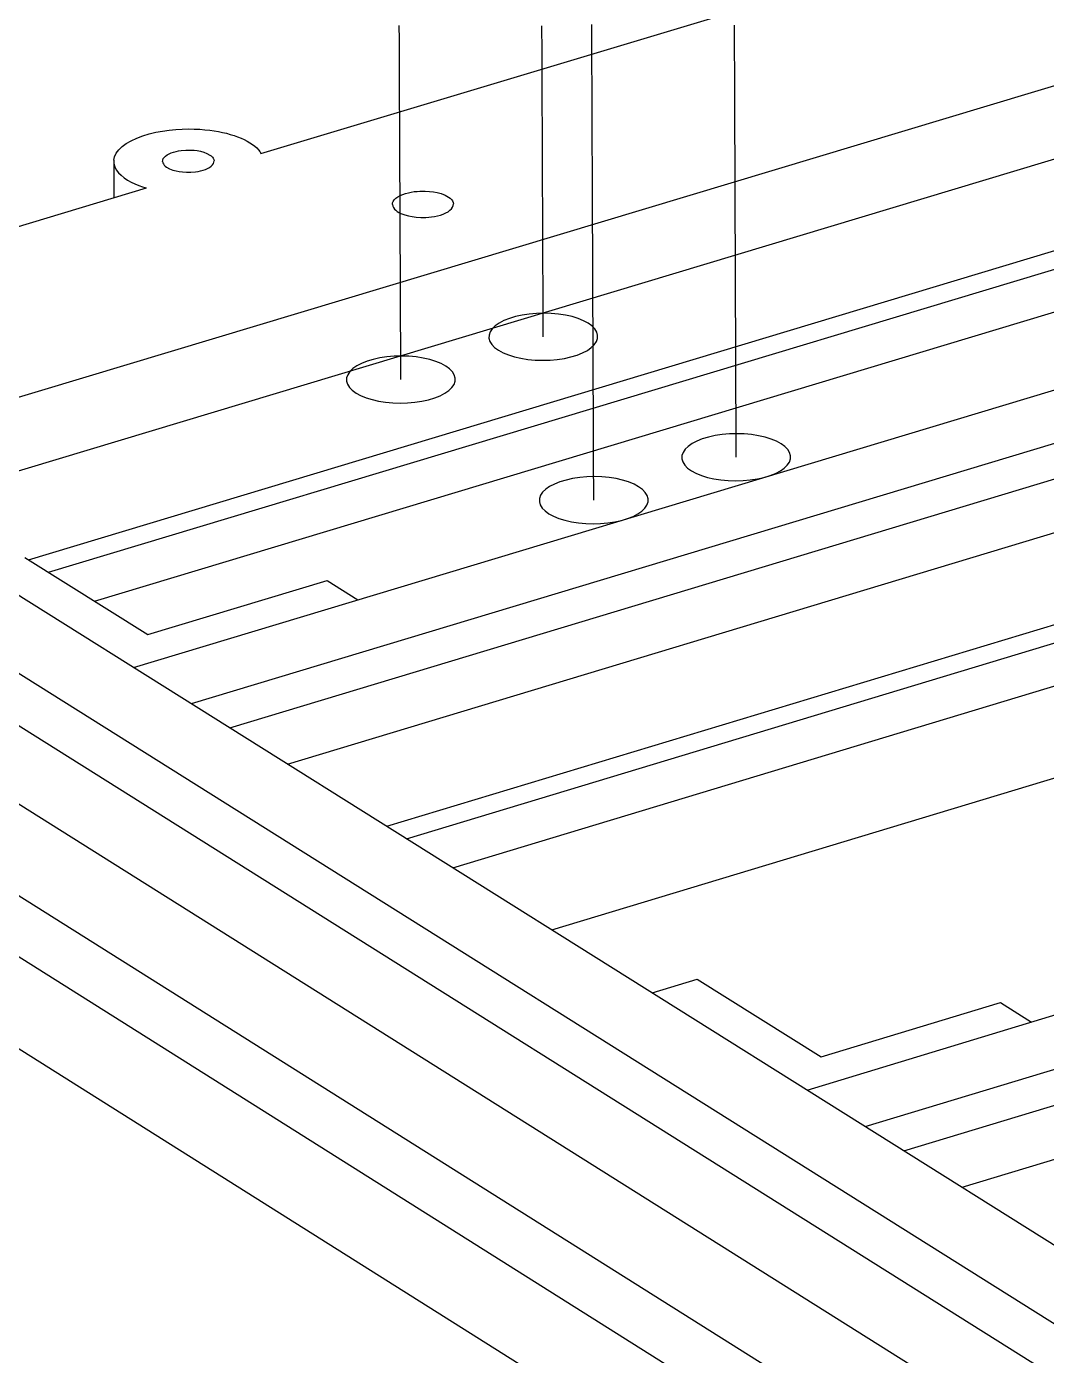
# Model space of a CAD drawing. Header units: millimetres. Extents: x -320 to 323, y -425 to 415.
# Drawn here: x -219.4 to -144.7, y -284.5 to -187.2 of the extents above; entities that cross this region are included whole.
import ezdxf

# ---------------------------------------------------------------- set-up
doc = ezdxf.new("R2010")
doc.units = ezdxf.units.MM
doc.layers.add('SKETCH', color=5, linetype='Continuous')
doc.layers.add('VISIBLE', color=7, linetype='Continuous')

msp = doc.modelspace()

# ---------------------------------------------------------------- linework, layer by layer
at = {"layer": 'SKETCH', "flags": 128}
for points in [[(-191.952, -213.008), (-191.952, -212.798), (-191.953, -212.587), (-191.954, -212.376), (-191.955, -212.165), (-191.956, -211.955), (-191.957, -211.744), (-191.958, -211.533), (-191.959, -211.322), (-191.96, -211.111), (-191.961, -210.901), (-191.962, -210.69), (-191.963, -210.479), (-191.964, -210.268), (-191.965, -210.058), (-191.966, -209.847), (-191.967, -209.636), (-191.968, -209.425), (-191.969, -209.215), (-191.97, -209.004), (-191.97, -208.793), (-191.971, -208.582), (-191.972, -208.371), (-191.973, -208.161), (-191.974, -207.95), (-191.975, -207.739), (-191.976, -207.528), (-191.977, -207.317), (-191.978, -207.107), (-191.979, -206.896), (-191.98, -206.685), (-191.981, -206.474), (-191.982, -206.263), (-191.983, -206.053), (-191.984, -205.842), (-191.985, -205.631), (-191.986, -205.42), (-191.987, -205.209), (-191.988, -204.999), (-191.988, -204.788), (-191.989, -204.577), (-191.99, -204.366), (-191.991, -204.155), (-191.992, -203.944), (-191.993, -203.734), (-191.994, -203.523), (-191.995, -203.312), (-191.996, -203.101), (-191.997, -202.89), (-191.998, -202.679), (-191.999, -202.469), (-192, -202.258), (-192.001, -202.047), (-192.002, -201.836), (-192.003, -201.625), (-192.004, -201.414), (-192.005, -201.203), (-192.006, -200.993), (-192.007, -200.782), (-192.007, -200.571), (-192.008, -200.36), (-192.009, -200.149), (-192.01, -199.938), (-192.011, -199.727), (-192.012, -199.516), (-192.013, -199.306), (-192.014, -199.095), (-192.015, -198.884), (-192.016, -198.673), (-192.017, -198.462), (-192.018, -198.251), (-192.019, -198.04), (-192.02, -197.829), (-192.021, -197.618), (-192.022, -197.408), (-192.023, -197.197), (-192.024, -196.986), (-192.025, -196.775), (-192.025, -196.564), (-192.026, -196.353), (-192.027, -196.142), (-192.028, -195.931), (-192.029, -195.72), (-192.03, -195.509), (-192.031, -195.299), (-192.032, -195.088), (-192.033, -194.877), (-192.034, -194.666), (-192.035, -194.455), (-192.036, -194.244), (-192.037, -194.033), (-192.038, -193.822), (-192.039, -193.611), (-192.04, -193.4), (-192.041, -193.189), (-192.042, -192.978), (-192.043, -192.767), (-192.044, -192.556), (-192.044, -192.345), (-192.045, -192.135), (-192.046, -191.924), (-192.047, -191.713), (-192.048, -191.502), (-192.049, -191.291), (-192.05, -191.08), (-192.051, -190.869), (-192.052, -190.658), (-192.053, -190.447), (-192.054, -190.236), (-192.055, -190.025), (-192.056, -189.814), (-192.057, -189.603), (-192.058, -189.392), (-192.059, -189.181), (-192.06, -188.97), (-192.061, -188.759), (-192.062, -188.548), (-192.062, -188.337), (-192.063, -188.126), (-192.064, -187.915), (-192.065, -187.704), (-192.066, -187.493), (-192.067, -187.282), (-192.068, -187.071)], [(-181.519, -209.87), (-181.52, -209.659), (-181.521, -209.448), (-181.522, -209.238), (-181.523, -209.027), (-181.523, -208.816), (-181.524, -208.605), (-181.525, -208.395), (-181.526, -208.184), (-181.527, -207.973), (-181.528, -207.763), (-181.529, -207.552), (-181.53, -207.341), (-181.531, -207.131), (-181.532, -206.92), (-181.532, -206.709), (-181.533, -206.498), (-181.534, -206.288), (-181.535, -206.077), (-181.536, -205.866), (-181.537, -205.655), (-181.538, -205.445), (-181.539, -205.234), (-181.54, -205.023), (-181.54, -204.813), (-181.541, -204.602), (-181.542, -204.391), (-181.543, -204.18), (-181.544, -203.97), (-181.545, -203.759), (-181.546, -203.548), (-181.547, -203.337), (-181.548, -203.127), (-181.549, -202.916), (-181.549, -202.705), (-181.55, -202.494), (-181.551, -202.284), (-181.552, -202.073), (-181.553, -201.862), (-181.554, -201.651), (-181.555, -201.44), (-181.556, -201.23), (-181.557, -201.019), (-181.557, -200.808), (-181.558, -200.597), (-181.559, -200.387), (-181.56, -200.176), (-181.561, -199.965), (-181.562, -199.754), (-181.563, -199.543), (-181.564, -199.333), (-181.565, -199.122), (-181.566, -198.911), (-181.566, -198.7), (-181.567, -198.489), (-181.568, -198.279), (-181.569, -198.068), (-181.57, -197.857), (-181.571, -197.646), (-181.572, -197.435), (-181.573, -197.225), (-181.574, -197.014), (-181.575, -196.803), (-181.575, -196.592), (-181.576, -196.381), (-181.577, -196.17), (-181.578, -195.96), (-181.579, -195.749), (-181.58, -195.538), (-181.581, -195.327), (-181.582, -195.116), (-181.583, -194.905), (-181.583, -194.695), (-181.584, -194.484), (-181.585, -194.273), (-181.586, -194.062), (-181.587, -193.851), (-181.588, -193.64), (-181.589, -193.43), (-181.59, -193.219), (-181.591, -193.008), (-181.592, -192.797), (-181.592, -192.586), (-181.593, -192.375), (-181.594, -192.164), (-181.595, -191.954), (-181.596, -191.743), (-181.597, -191.532), (-181.598, -191.321), (-181.599, -191.11), (-181.6, -190.899), (-181.601, -190.688), (-181.601, -190.477), (-181.602, -190.267), (-181.603, -190.056), (-181.604, -189.845), (-181.605, -189.634), (-181.606, -189.423), (-181.607, -189.212), (-181.608, -189.001), (-181.609, -188.79), (-181.61, -188.579), (-181.61, -188.369), (-181.611, -188.158), (-181.612, -187.947), (-181.613, -187.736), (-181.614, -187.525), (-181.615, -187.314), (-181.616, -187.103)], [(-177.819, -221.843), (-177.819, -221.632), (-177.82, -221.421), (-177.821, -221.21), (-177.822, -220.999), (-177.823, -220.788), (-177.824, -220.578), (-177.825, -220.367), (-177.826, -220.156), (-177.826, -219.945), (-177.827, -219.734), (-177.828, -219.523), (-177.829, -219.312), (-177.83, -219.101), (-177.831, -218.89), (-177.832, -218.679), (-177.833, -218.468), (-177.834, -218.257), (-177.834, -218.047), (-177.835, -217.836), (-177.836, -217.625), (-177.837, -217.414), (-177.838, -217.203), (-177.839, -216.992), (-177.84, -216.781), (-177.841, -216.57), (-177.841, -216.359), (-177.842, -216.148), (-177.843, -215.937), (-177.844, -215.726), (-177.845, -215.515), (-177.846, -215.304), (-177.847, -215.093), (-177.848, -214.882), (-177.848, -214.671), (-177.849, -214.46), (-177.85, -214.249), (-177.851, -214.038), (-177.852, -213.827), (-177.853, -213.616), (-177.854, -213.406), (-177.855, -213.195), (-177.855, -212.984), (-177.856, -212.773), (-177.857, -212.562), (-177.858, -212.351), (-177.859, -212.14), (-177.86, -211.929), (-177.861, -211.718), (-177.862, -211.507), (-177.863, -211.296), (-177.863, -211.085), (-177.864, -210.874), (-177.865, -210.663), (-177.866, -210.452), (-177.867, -210.241), (-177.868, -210.03), (-177.869, -209.819), (-177.87, -209.608), (-177.87, -209.397), (-177.871, -209.186), (-177.872, -208.975), (-177.873, -208.763), (-177.874, -208.552), (-177.875, -208.341), (-177.876, -208.13), (-177.877, -207.919), (-177.877, -207.708), (-177.878, -207.497), (-177.879, -207.286), (-177.88, -207.075), (-177.881, -206.864), (-177.882, -206.653), (-177.883, -206.442), (-177.884, -206.231), (-177.885, -206.02), (-177.885, -205.809), (-177.886, -205.598), (-177.887, -205.387), (-177.888, -205.176), (-177.889, -204.965), (-177.89, -204.754), (-177.891, -204.543), (-177.892, -204.332), (-177.892, -204.12), (-177.893, -203.909), (-177.894, -203.698), (-177.895, -203.487), (-177.896, -203.276), (-177.897, -203.065), (-177.898, -202.854), (-177.899, -202.643), (-177.899, -202.432), (-177.9, -202.221), (-177.901, -202.01), (-177.902, -201.799), (-177.903, -201.587), (-177.904, -201.376), (-177.905, -201.165), (-177.906, -200.954), (-177.906, -200.743), (-177.907, -200.532), (-177.908, -200.321), (-177.909, -200.11), (-177.91, -199.899), (-177.911, -199.688), (-177.912, -199.476), (-177.913, -199.265), (-177.914, -199.054), (-177.914, -198.843), (-177.915, -198.632), (-177.916, -198.421), (-177.917, -198.21), (-177.918, -197.999), (-177.919, -197.787), (-177.92, -197.576), (-177.921, -197.365), (-177.921, -197.154), (-177.922, -196.943), (-177.923, -196.732), (-177.924, -196.521), (-177.925, -196.309), (-177.926, -196.098), (-177.927, -195.887), (-177.928, -195.676), (-177.928, -195.465), (-177.929, -195.254), (-177.93, -195.043), (-177.931, -194.831), (-177.932, -194.62), (-177.933, -194.409), (-177.934, -194.198), (-177.935, -193.987), (-177.936, -193.776), (-177.936, -193.564), (-177.937, -193.353), (-177.938, -193.142), (-177.939, -192.931), (-177.94, -192.72), (-177.941, -192.508), (-177.942, -192.297), (-177.943, -192.086), (-177.943, -191.875), (-177.944, -191.664), (-177.945, -191.453), (-177.946, -191.241), (-177.947, -191.03), (-177.948, -190.819), (-177.949, -190.608), (-177.95, -190.397), (-177.95, -190.185), (-177.951, -189.974), (-177.952, -189.763), (-177.953, -189.552), (-177.954, -189.34), (-177.955, -189.129), (-177.956, -188.918), (-177.957, -188.707), (-177.958, -188.496), (-177.958, -188.284), (-177.959, -188.073), (-177.96, -187.862), (-177.961, -187.651), (-177.962, -187.439), (-177.963, -187.228), (-177.964, -187.017)], [(-167.381, -218.699), (-167.382, -218.488), (-167.383, -218.277), (-167.383, -218.066), (-167.384, -217.855), (-167.385, -217.644), (-167.386, -217.433), (-167.387, -217.223), (-167.388, -217.012), (-167.388, -216.801), (-167.389, -216.59), (-167.39, -216.379), (-167.391, -216.168), (-167.392, -215.957), (-167.393, -215.747), (-167.393, -215.536), (-167.394, -215.325), (-167.395, -215.114), (-167.396, -214.903), (-167.397, -214.692), (-167.398, -214.481), (-167.398, -214.27), (-167.399, -214.06), (-167.4, -213.849), (-167.401, -213.638), (-167.402, -213.427), (-167.403, -213.216), (-167.403, -213.005), (-167.404, -212.794), (-167.405, -212.583), (-167.406, -212.372), (-167.407, -212.161), (-167.407, -211.951), (-167.408, -211.74), (-167.409, -211.529), (-167.41, -211.318), (-167.411, -211.107), (-167.412, -210.896), (-167.412, -210.685), (-167.413, -210.474), (-167.414, -210.263), (-167.415, -210.052), (-167.416, -209.841), (-167.417, -209.63), (-167.417, -209.42), (-167.418, -209.209), (-167.419, -208.998), (-167.42, -208.787), (-167.421, -208.576), (-167.422, -208.365), (-167.422, -208.154), (-167.423, -207.943), (-167.424, -207.732), (-167.425, -207.521), (-167.426, -207.31), (-167.426, -207.099), (-167.427, -206.888), (-167.428, -206.677), (-167.429, -206.466), (-167.43, -206.255), (-167.431, -206.044), (-167.431, -205.833), (-167.432, -205.622), (-167.433, -205.411), (-167.434, -205.2), (-167.435, -204.989), (-167.436, -204.779), (-167.436, -204.568), (-167.437, -204.357), (-167.438, -204.146), (-167.439, -203.935), (-167.44, -203.724), (-167.441, -203.513), (-167.441, -203.302), (-167.442, -203.091), (-167.443, -202.88), (-167.444, -202.669), (-167.445, -202.458), (-167.446, -202.247), (-167.446, -202.036), (-167.447, -201.825), (-167.448, -201.614), (-167.449, -201.403), (-167.45, -201.192), (-167.45, -200.981), (-167.451, -200.77), (-167.452, -200.559), (-167.453, -200.348), (-167.454, -200.136), (-167.455, -199.925), (-167.455, -199.714), (-167.456, -199.503), (-167.457, -199.292), (-167.458, -199.081), (-167.459, -198.87), (-167.46, -198.659), (-167.46, -198.448), (-167.461, -198.237), (-167.462, -198.026), (-167.463, -197.815), (-167.464, -197.604), (-167.465, -197.393), (-167.465, -197.182), (-167.466, -196.971), (-167.467, -196.76), (-167.468, -196.549), (-167.469, -196.338), (-167.47, -196.127), (-167.47, -195.916), (-167.471, -195.705), (-167.472, -195.493), (-167.473, -195.282), (-167.474, -195.071), (-167.475, -194.86), (-167.475, -194.649), (-167.476, -194.438), (-167.477, -194.227), (-167.478, -194.016), (-167.479, -193.805), (-167.479, -193.594), (-167.48, -193.383), (-167.481, -193.172), (-167.482, -192.96), (-167.483, -192.749), (-167.484, -192.538), (-167.484, -192.327), (-167.485, -192.116), (-167.486, -191.905), (-167.487, -191.694), (-167.488, -191.483), (-167.489, -191.272), (-167.489, -191.061), (-167.49, -190.849), (-167.491, -190.638), (-167.492, -190.427), (-167.493, -190.216), (-167.494, -190.005), (-167.494, -189.794), (-167.495, -189.583), (-167.496, -189.372), (-167.497, -189.16), (-167.498, -188.949), (-167.499, -188.738), (-167.499, -188.527), (-167.5, -188.316), (-167.501, -188.105), (-167.502, -187.894), (-167.503, -187.682), (-167.503, -187.471), (-167.504, -187.26), (-167.505, -187.049)], [(-178.235, -208.882), (-178.573, -208.699), (-178.966, -208.538), (-179.407, -208.401), (-179.887, -208.292), (-180.397, -208.213), (-180.929, -208.164), (-181.471, -208.147), (-182.014, -208.162), (-182.548, -208.209), (-183.063, -208.287), (-183.549, -208.394), (-183.997, -208.529), (-184.4, -208.689), (-184.748, -208.871), (-185.036, -209.071), (-185.259, -209.287), (-185.413, -209.513), (-185.493, -209.746), (-185.5, -209.981), (-185.432, -210.214), (-185.292, -210.44), (-185.081, -210.657), (-184.804, -210.858), (-184.466, -211.041), (-184.073, -211.202), (-183.632, -211.339), (-183.152, -211.448), (-182.641, -211.527), (-182.109, -211.576), (-181.567, -211.593), (-181.023, -211.578), (-180.489, -211.531), (-179.974, -211.453), (-179.488, -211.345), (-179.04, -211.21), (-178.638, -211.051), (-178.289, -210.869), (-178.001, -210.668), (-177.778, -210.453), (-177.625, -210.227), (-177.545, -209.994), (-177.538, -209.759), (-177.606, -209.526), (-177.746, -209.299), (-177.957, -209.083), (-178.235, -208.882)], [(-188.665, -212.02), (-189.003, -211.836), (-189.396, -211.675), (-189.837, -211.539), (-190.317, -211.43), (-190.828, -211.35), (-191.359, -211.302), (-191.902, -211.285), (-192.445, -211.3), (-192.979, -211.347), (-193.494, -211.425), (-193.981, -211.532), (-194.429, -211.667), (-194.832, -211.827), (-195.181, -212.009), (-195.469, -212.209), (-195.692, -212.425), (-195.846, -212.651), (-195.927, -212.884), (-195.934, -213.119), (-195.867, -213.353), (-195.726, -213.579), (-195.516, -213.796), (-195.239, -213.997), (-194.901, -214.18), (-194.507, -214.342), (-194.067, -214.478), (-193.586, -214.587), (-193.076, -214.667), (-192.544, -214.716), (-192.001, -214.733), (-191.458, -214.717), (-190.923, -214.67), (-190.408, -214.592), (-189.922, -214.485), (-189.473, -214.35), (-189.07, -214.19), (-188.722, -214.008), (-188.433, -213.807), (-188.21, -213.592), (-188.057, -213.365), (-187.976, -213.132), (-187.969, -212.897), (-188.037, -212.664), (-188.177, -212.437), (-188.388, -212.221), (-188.665, -212.02)], [(-164.095, -217.709), (-164.434, -217.525), (-164.828, -217.364), (-165.269, -217.227), (-165.75, -217.118), (-166.261, -217.039), (-166.793, -216.99), (-167.336, -216.973), (-167.879, -216.988), (-168.414, -217.035), (-168.929, -217.113), (-169.415, -217.221), (-169.864, -217.356), (-170.266, -217.516), (-170.615, -217.698), (-170.903, -217.899), (-171.126, -218.114), (-171.279, -218.341), (-171.359, -218.574), (-171.365, -218.81), (-171.297, -219.043), (-171.157, -219.27), (-170.945, -219.487), (-170.668, -219.689), (-170.329, -219.872), (-169.935, -220.034), (-169.494, -220.17), (-169.013, -220.279), (-168.502, -220.359), (-167.969, -220.408), (-167.426, -220.425), (-166.883, -220.41), (-166.348, -220.363), (-165.833, -220.285), (-165.346, -220.177), (-164.897, -220.042), (-164.495, -219.882), (-164.147, -219.699), (-163.858, -219.499), (-163.636, -219.283), (-163.483, -219.056), (-163.403, -218.823), (-163.397, -218.587), (-163.465, -218.354), (-163.606, -218.127), (-163.817, -217.91), (-164.095, -217.709)], [(-174.53, -220.852), (-174.869, -220.669), (-175.263, -220.507), (-175.704, -220.371), (-176.185, -220.262), (-176.696, -220.182), (-177.228, -220.133), (-177.771, -220.116), (-178.315, -220.131), (-178.85, -220.178), (-179.365, -220.256), (-179.852, -220.364), (-180.301, -220.499), (-180.703, -220.659), (-181.052, -220.842), (-181.341, -221.043), (-181.564, -221.258), (-181.717, -221.485), (-181.798, -221.719), (-181.804, -221.954), (-181.737, -222.188), (-181.596, -222.415), (-181.385, -222.632), (-181.107, -222.834), (-180.769, -223.017), (-180.375, -223.179), (-179.933, -223.316), (-179.453, -223.425), (-178.941, -223.505), (-178.409, -223.553), (-177.866, -223.57), (-177.322, -223.555), (-176.787, -223.508), (-176.271, -223.43), (-175.785, -223.322), (-175.336, -223.187), (-174.933, -223.027), (-174.584, -222.844), (-174.296, -222.643), (-174.073, -222.428), (-173.92, -222.201), (-173.839, -221.967), (-173.833, -221.732), (-173.901, -221.498), (-174.042, -221.271), (-174.253, -221.054), (-174.53, -220.852)]]:
    msp.add_lwpolyline(points, dxfattribs=at)
at = {"layer": 'VISIBLE'}
for p, q in [((-229.79, -222.633), (-44.793, -166.988)), ((-229.819, -217.248), (-82.65, -173.006)), ((-219.243, -226.199), (-44.786, -173.687)), ((-217.78, -227.117), (-44.785, -175.037)), ((-202.207, -196.452), (-137.031, -176.884)), ((-214.405, -229.233), (-44.782, -178.152)), ((-211.534, -234.085), (-44.776, -183.836)), ((-207.305, -236.738), (-44.772, -187.743)), ((-305.576, -190.286), (-44.597, -354.259)), ((-204.484, -238.508), (-44.769, -190.349)), ((-278.006, -192.387), (-46.922, -337.346)), ((-284.157, -194.229), (-49.674, -341.407)), ((-200.25, -241.163), (-44.765, -194.26)), ((-288.259, -195.457), (-53.809, -342.674)), ((-212.075, -195.722), (-211.716, -195.513)), ((-211.716, -195.513), (-211.31, -195.324)), ((-211.31, -195.324), (-210.869, -195.158)), ((-210.869, -195.158), (-210.401, -195.016)), ((-210.401, -195.016), (-209.916, -194.899)), ((-209.916, -194.899), (-209.423, -194.807)), ((-209.423, -194.807), (-208.931, -194.737)), ((-208.931, -194.737), (-208.448, -194.69)), ((-208.448, -194.69), (-207.978, -194.662)), ((-207.978, -194.662), (-207.526, -194.652)), ((-207.526, -194.652), (-207.096, -194.658)), ((-207.096, -194.658), (-206.69, -194.677)), ((-206.69, -194.677), (-206.309, -194.707)), ((-206.309, -194.707), (-205.953, -194.746)), ((-205.953, -194.746), (-205.623, -194.793)), ((-205.623, -194.793), (-205.322, -194.844)), ((-205.322, -194.844), (-205.024, -194.904)), ((-205.024, -194.904), (-204.733, -194.973)), ((-204.733, -194.973), (-204.449, -195.05)), ((-204.733, -194.973), (-204.449, -195.05)), ((-204.449, -195.05), (-204.175, -195.135)), ((-204.175, -195.135), (-203.912, -195.228)), ((-203.912, -195.228), (-203.663, -195.328)), ((-203.663, -195.328), (-203.428, -195.435)), ((-203.428, -195.435), (-203.209, -195.548)), ((-203.209, -195.548), (-203.008, -195.667)), ((-212.932, -196.685), (-212.813, -196.434)), ((-212.932, -196.685), (-212.813, -196.434)), ((-212.813, -196.434), (-212.629, -196.187)), ((-212.629, -196.187), (-212.382, -195.948)), ((-212.629, -196.187), (-212.382, -195.948)), ((-212.382, -195.948), (-212.075, -195.722)), ((-212.382, -195.948), (-212.075, -195.722)), ((-209.201, -196.64), (-209.08, -196.553)), ((-209.08, -196.553), (-208.938, -196.474)), ((-208.938, -196.474), (-208.779, -196.405)), ((-208.779, -196.405), (-208.607, -196.346)), ((-208.607, -196.346), (-208.428, -196.297)), ((-208.428, -196.297), (-208.245, -196.259)), ((-208.245, -196.259), (-208.063, -196.231)), ((-208.063, -196.231), (-207.711, -196.2)), ((-207.711, -196.2), (-207.391, -196.197)), ((-207.391, -196.197), (-207.11, -196.214)), ((-207.11, -196.214), (-206.87, -196.244)), ((-206.87, -196.244), (-206.641, -196.287)), ((-206.641, -196.287), (-206.401, -196.352)), ((-206.401, -196.352), (-206.161, -196.442)), ((-206.161, -196.442), (-205.94, -196.563)), ((-205.94, -196.563), (-205.844, -196.635)), ((-203.008, -195.667), (-202.825, -195.791)), ((-202.825, -195.791), (-202.662, -195.918)), ((-202.662, -195.918), (-202.518, -196.049)), ((-202.662, -195.918), (-202.518, -196.049)), ((-202.518, -196.049), (-202.394, -196.182)), ((-202.518, -196.049), (-202.394, -196.182)), ((-202.394, -196.182), (-202.291, -196.317)), ((-202.394, -196.182), (-202.291, -196.317)), ((-202.291, -196.317), (-202.207, -196.452)), ((-202.291, -196.317), (-202.207, -196.452)), ((-202.207, -196.452), (-202.207, -196.452)), ((-305.528, -196.998), (-44.59, -361.061)), ((-212.987, -196.936), (-212.932, -196.685)), ((-212.987, -196.936), (-212.932, -196.685)), ((-212.987, -196.936), (-212.974, -199.684)), ((-212.987, -196.936), (-212.981, -197.182)), ((-212.981, -197.182), (-212.918, -197.419)), ((-212.918, -197.419), (-212.804, -197.644)), ((-209.415, -197.029), (-209.405, -196.93)), ((-209.415, -197.029), (-209.415, -197.029)), ((-209.415, -197.029), (-209.399, -197.126)), ((-209.405, -196.93), (-209.365, -196.83)), ((-209.399, -197.126), (-209.357, -197.218)), ((-209.365, -196.83), (-209.297, -196.733)), ((-209.357, -197.218), (-209.294, -197.305)), ((-209.297, -196.733), (-209.201, -196.64)), ((-209.294, -197.305), (-209.212, -197.384)), ((-209.212, -197.384), (-209.116, -197.456)), ((-209.116, -197.456), (-208.895, -197.577)), ((-206.277, -197.614), (-206.117, -197.545)), ((-206.277, -197.614), (-206.117, -197.545)), ((-206.117, -197.545), (-205.975, -197.467)), ((-206.117, -197.545), (-205.975, -197.467)), ((-205.975, -197.467), (-205.855, -197.38)), ((-205.975, -197.467), (-205.855, -197.38)), ((-205.855, -197.38), (-205.759, -197.286)), ((-205.855, -197.38), (-205.759, -197.286)), ((-205.844, -196.635), (-205.762, -196.715)), ((-205.762, -196.715), (-205.699, -196.801)), ((-205.759, -197.286), (-205.691, -197.189)), ((-205.759, -197.286), (-205.691, -197.189)), ((-205.699, -196.801), (-205.657, -196.893)), ((-205.691, -197.189), (-205.651, -197.089)), ((-205.691, -197.189), (-205.651, -197.089)), ((-205.657, -196.893), (-205.641, -196.99)), ((-205.651, -197.089), (-205.641, -196.99)), ((-205.651, -197.089), (-205.641, -196.99)), ((-205.641, -196.99), (-205.641, -196.99)), ((-212.804, -197.644), (-212.647, -197.856)), ((-212.647, -197.856), (-212.453, -198.051)), ((-212.453, -198.051), (-212.229, -198.231)), ((-212.229, -198.231), (-211.983, -198.393)), ((-211.983, -198.393), (-211.72, -198.54)), ((-208.895, -197.577), (-208.655, -197.667)), ((-208.655, -197.667), (-208.415, -197.732)), ((-208.415, -197.732), (-208.186, -197.776)), ((-208.186, -197.776), (-207.946, -197.806)), ((-207.946, -197.806), (-207.665, -197.823)), ((-207.665, -197.823), (-207.344, -197.82)), ((-207.344, -197.82), (-206.993, -197.789)), ((-206.993, -197.789), (-206.811, -197.76)), ((-206.811, -197.76), (-206.628, -197.722)), ((-206.628, -197.722), (-206.448, -197.673)), ((-206.448, -197.673), (-206.277, -197.614)), ((-221.873, -202.356), (-210.601, -198.972)), ((-211.72, -198.54), (-211.446, -198.67)), ((-211.446, -198.67), (-211.165, -198.784)), ((-211.165, -198.784), (-210.883, -198.885)), ((-210.883, -198.885), (-210.601, -198.972)), ((-210.601, -198.972), (-210.601, -198.972)), ((-192.009, -199.536), (-191.82, -199.454)), ((-191.82, -199.454), (-191.617, -199.384)), ((-191.617, -199.384), (-191.405, -199.326)), ((-191.405, -199.326), (-191.188, -199.281)), ((-191.188, -199.281), (-190.972, -199.247)), ((-190.972, -199.247), (-190.761, -199.224)), ((-190.761, -199.224), (-190.556, -199.211)), ((-190.556, -199.211), (-190.177, -199.207)), ((-190.177, -199.207), (-189.844, -199.227)), ((-189.844, -199.227), (-189.559, -199.263)), ((-189.559, -199.263), (-189.288, -199.314)), ((-189.288, -199.314), (-189.003, -199.391)), ((-189.003, -199.391), (-188.719, -199.498)), ((-188.719, -199.498), (-188.584, -199.565)), ((-192.573, -200.193), (-192.56, -200.076)), ((-192.573, -200.193), (-192.573, -200.194)), ((-192.573, -200.193), (-192.553, -200.308)), ((-192.56, -200.076), (-192.514, -199.958)), ((-192.553, -200.308), (-192.504, -200.418)), ((-192.514, -199.958), (-192.433, -199.842)), ((-192.504, -200.418), (-192.428, -200.52)), ((-192.433, -199.842), (-192.32, -199.732)), ((-192.32, -199.732), (-192.177, -199.629)), ((-192.177, -199.629), (-192.009, -199.536)), ((-188.584, -199.565), (-188.457, -199.641)), ((-188.457, -199.641), (-188.343, -199.726)), ((-188.343, -199.726), (-188.246, -199.821)), ((-188.246, -199.821), (-188.171, -199.923)), ((-188.241, -200.499), (-188.16, -200.383)), ((-188.241, -200.499), (-188.16, -200.383)), ((-188.171, -199.923), (-188.121, -200.033)), ((-188.16, -200.383), (-188.114, -200.265)), ((-188.16, -200.383), (-188.114, -200.265)), ((-188.121, -200.033), (-188.102, -200.147)), ((-188.114, -200.265), (-188.102, -200.147)), ((-188.102, -200.147), (-188.102, -200.147)), ((-192.986, -245.72), (-44.758, -200.974)), ((-192.428, -200.52), (-192.331, -200.614)), ((-192.331, -200.614), (-192.218, -200.7)), ((-192.218, -200.7), (-192.091, -200.776)), ((-192.091, -200.776), (-191.955, -200.843)), ((-191.955, -200.843), (-191.671, -200.95)), ((-191.671, -200.95), (-191.387, -201.027)), ((-191.387, -201.027), (-191.115, -201.078)), ((-191.115, -201.078), (-190.83, -201.114)), ((-190.83, -201.114), (-190.497, -201.134)), ((-190.497, -201.134), (-190.118, -201.13)), ((-190.118, -201.13), (-189.914, -201.117)), ((-189.914, -201.117), (-189.702, -201.094)), ((-189.702, -201.094), (-189.486, -201.06)), ((-189.486, -201.06), (-189.269, -201.015)), ((-189.269, -201.015), (-189.057, -200.957)), ((-189.057, -200.957), (-188.854, -200.887)), ((-188.854, -200.887), (-188.665, -200.805)), ((-188.854, -200.887), (-188.665, -200.805)), ((-188.665, -200.805), (-188.497, -200.712)), ((-188.665, -200.805), (-188.497, -200.712)), ((-188.497, -200.712), (-188.354, -200.609)), ((-188.354, -200.609), (-188.241, -200.499)), ((-188.354, -200.609), (-188.241, -200.499)), ((-305.496, -201.471), (-44.585, -365.594)), ((-191.534, -246.631), (-44.756, -202.317)), ((-188.147, -248.756), (-44.753, -205.449)), ((-305.448, -208.18), (-44.578, -372.392)), ((-180.892, -253.307), (-44.746, -212.16)), ((-219.516, -226.028), (-210.502, -231.68)), ((-210.502, -231.68), (-197.362, -227.722)), ((-197.362, -227.722), (-197.362, -227.722)), ((-197.362, -227.722), (-195.106, -229.135)), ((-195.106, -229.135), (-195.106, -229.135)), ((-162.19, -265.038), (-44.728, -229.474)), ((-210.502, -231.68), (-210.502, -231.68)), ((-157.934, -267.708), (-44.724, -233.418)), ((-211.534, -234.085), (-211.534, -234.085)), ((-155.094, -269.49), (-44.721, -236.049)), ((-207.305, -236.738), (-207.305, -236.738)), ((-204.484, -238.508), (-204.484, -238.508)), ((-150.833, -272.162), (-44.717, -239.998)), ((-200.25, -241.163), (-200.25, -241.163)), ((-173.531, -257.924), (-170.24, -256.929)), ((-170.24, -256.929), (-170.24, -256.929)), ((-170.24, -256.929), (-161.168, -262.618)), ((-173.531, -257.924), (-173.531, -257.924)), ((-161.168, -262.618), (-148.006, -258.634)), ((-148.006, -258.634), (-148.006, -258.634)), ((-148.006, -258.634), (-145.735, -260.056)), ((-145.735, -260.056), (-145.735, -260.056)), ((-161.168, -262.618), (-161.168, -262.618)), ((-162.19, -265.038), (-162.19, -265.038)), ((-157.934, -267.708), (-157.934, -267.709)), ((-155.094, -269.49), (-155.094, -269.49)), ((-150.833, -272.162), (-150.833, -272.163))]:
    msp.add_line(p, q, dxfattribs=at)

doc.saveas('drawing.dxf')
